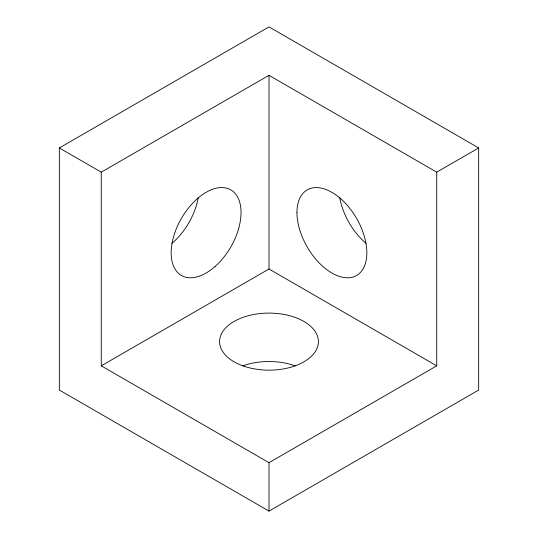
<?xml version="1.0" encoding="UTF-8"?>
<svg xmlns="http://www.w3.org/2000/svg" width="538" height="538" viewBox="0 0 538 538"><rect width="100%" height="100%" fill="white"/><g stroke="black" fill="none" stroke-linecap="round" stroke-linejoin="round"><path stroke-width="0.81" d="M59.335 147.95L269 26.9L478.665 147.95L478.665 390.05L269 511.1L59.335 390.05L59.335 147.95L101.265 172.16L269 75.32L436.735 172.16L478.665 147.95M101.265 172.16L101.265 365.84L269 269L436.735 365.84L436.735 172.16M101.265 365.84L269 462.68L436.735 365.84M269 75.32L269 269M269 462.68L269 511.1M242.719 365.887A49.415 28.534 0 0 1 295.281 365.887M198.233 197.796A49.415 28.534 -60 0 1 171.952 243.317M366.048 243.317A49.415 28.534 60 0 1 339.767 197.796M296.956 212.51A49.415 28.534 60 0 0 349.37 277.716A49.415 28.534 60 0 0 349.37 207.829A49.415 28.534 60 0 0 296.956 212.51M215.146 266.438A49.415 28.534 -60 0 0 230.809 189.887A49.415 28.534 -60 0 0 172.348 241.73A49.415 28.534 -60 0 0 215.146 266.438M244.292 366.338A49.415 28.534 0 0 0 318.415 341.63A49.415 28.534 0 0 0 244.292 316.922A49.415 28.534 0 0 0 244.292 366.338"/></g></svg>
